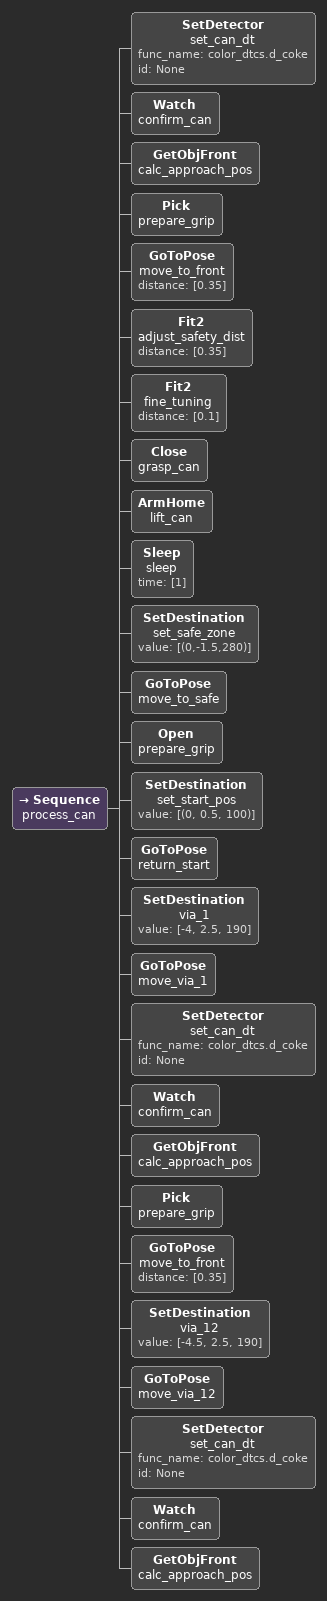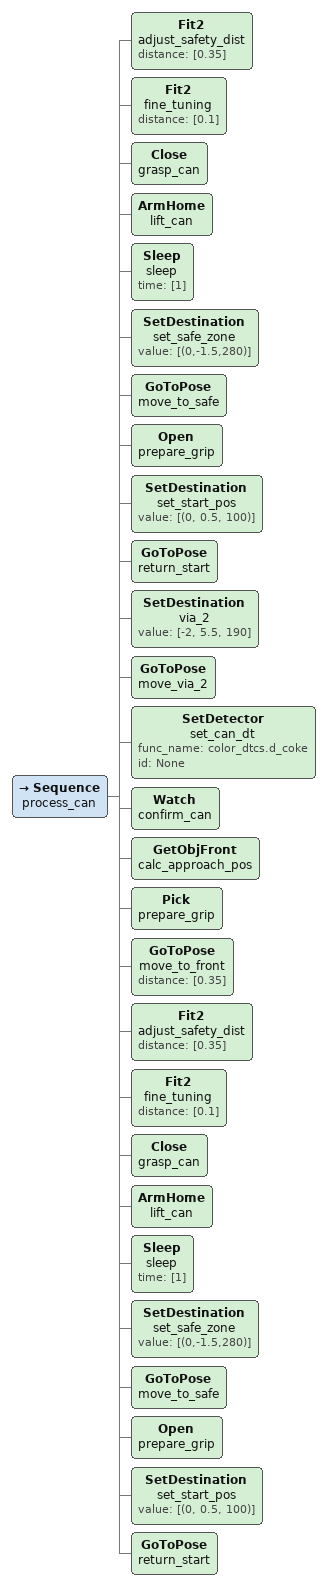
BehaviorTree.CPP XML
<Sequence name="process_can">
    <!-- 一回目 -->
    <SetDetector name="set_can_dt" func_name="color_dtcs.d_coke" id="None"/>
    <Watch name="confirm_can"/>

    <GetObjFront name="calc_approach_pos"/>
    <Pick name="prepare_grip"/>

    <GoToPose name="move_to_front" distance="[0.35]"/>
    <Fit2 name="adjust_safety_dist" distance="[0.35]"/>
    <Fit2 name="fine_tuning" distance="[0.1]"/>
    <Close name="grasp_can"/>
    <ArmHome name="lift_can"/>
    <Sleep name="sleep" time="[1]"/>

    <SetDestination name="set_safe_zone" value="[(0,-1.5,280)]"/>
    <GoToPose name="move_to_safe"/>

    <Open name="prepare_grip"/>

    <SetDestination name="set_start_pos" value="[(0, 0.5, 100)]"/>
    <GoToPose name="return_start"/>

    <!-- 二回目 -->

    <SetDestination name="via_1" value="[-4, 2.5, 190]"/>
    <GoToPose name="move_via_1"/>

    <SetDetector name="set_can_dt" func_name="color_dtcs.d_coke" id="None"/>
    <Watch name="confirm_can"/>

    <GetObjFront name="calc_approach_pos"/>
    <Pick name="prepare_grip"/>

    <GoToPose name="move_to_front" distance="[0.35]"/>

    <!-- 再検出 -->

    <SetDestination name="via_12" value="[-4.5, 2.5, 190]"/>
    <GoToPose name="move_via_12"/>

    <SetDetector name="set_can_dt" func_name="color_dtcs.d_coke" id="None"/>
    <Watch name="confirm_can"/>

    <GetObjFront name="calc_approach_pos"/>
</Sequence>

<Sequence name="process_can">
    <Fit2 name="adjust_safety_dist" distance="[0.35]"/>
    <Fit2 name="fine_tuning" distance="[0.1]"/>
    <Close name="grasp_can"/>
    <ArmHome name="lift_can"/>
    <Sleep name="sleep" time="[1]"/>

    <SetDestination name="set_safe_zone" value="[(0,-1.5,280)]"/>
    <GoToPose name="move_to_safe"/>

    <Open name="prepare_grip"/>

    <SetDestination name="set_start_pos" value="[(0, 0.5, 100)]"/>
    <GoToPose name="return_start"/>

    <!-- 三回目 -->

    <SetDestination name="via_2" value="[-2, 5.5, 190]"/>
    <GoToPose name="move_via_2"/>

    <SetDetector name="set_can_dt" func_name="color_dtcs.d_coke" id="None"/>
    <Watch name="confirm_can"/>

    <GetObjFront name="calc_approach_pos"/>
    <Pick name="prepare_grip"/>

    <GoToPose name="move_to_front" distance="[0.35]"/>
    <Fit2 name="adjust_safety_dist" distance="[0.35]"/>
    <Fit2 name="fine_tuning" distance="[0.1]"/>
    <Close name="grasp_can"/>
    <ArmHome name="lift_can"/>
    <Sleep name="sleep" time="[1]"/>

    <SetDestination name="set_safe_zone" value="[(0,-1.5,280)]"/>
    <GoToPose name="move_to_safe"/>

    <Open name="prepare_grip"/>

    <SetDestination name="set_start_pos" value="[(0, 0.5, 100)]"/>
    <GoToPose name="return_start"/>
</Sequence>
